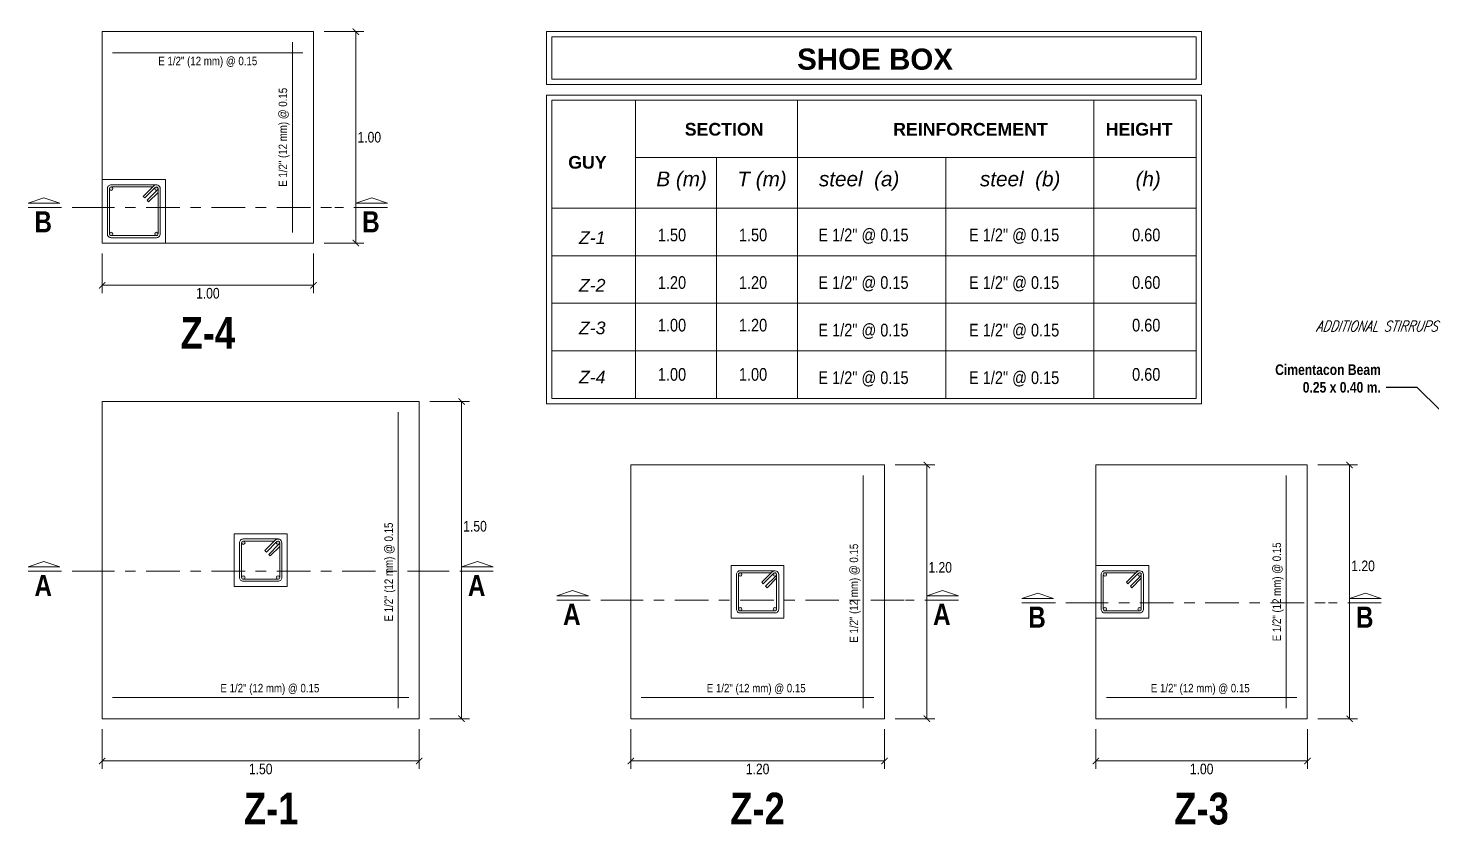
# Model space of a CAD drawing. Header units: millimetres. Extents: x 56 to 215, y 47 to 103.
# Drawn here: x 187.74 to 201.02, y 87.17 to 94.7 of the extents above; entities that cross this region are included whole.
import ezdxf
from ezdxf.enums import TextEntityAlignment as Align

# ---------------------------------------------------------------- set-up
doc = ezdxf.new("R2010")
doc.units = ezdxf.units.MM
doc.linetypes.add('CENTER2', pattern=[28.575, 19.05, -3.175, 3.175, -3.175])
doc.linetypes.add('CENTERX2', pattern=[101.6, 63.5, -12.7, 12.7, -12.7])
for name, color, linetype, lineweight in [('Dimención', 1, 'Continuous', 20), ('E_Columna', 3, 'Continuous', 25), ('E_Estribo', 1, 'CENTER2', 20), ('E_Fierros', 2, 'Continuous', 50), ('E_Tipo de Techado', 6, 'Continuous', 15), ('E_Zapata', 30, 'Continuous', 25), ('G_Complemento', 30, 'Continuous', 20), ('G_Cortes', 3, 'Continuous', 60), ('G_Texto', 122, 'Continuous', 20)]:
    doc.layers.add(name, color=color, linetype=linetype, lineweight=lineweight)
doc.layers.add('G_Acotación', color=171, linetype='Continuous')
doc.styles.add('Acotacion', font='ARIALN.TTF')
doc.styles.add('ARIAL', font='ariali.ttf', dxfattribs={"height": 0.12})
doc.styles.add('Arial Marron', font='ARIALN.TTF')
doc.styles.add('Cotas', font='ARIALNB.TTF', dxfattribs={"height": 0.1})
doc.styles.add('Notas', font='ARIALNB.TTF', dxfattribs={"height": 0.15})
doc.styles.add('Sub Titulo', font='swissb.ttf')
doc.styles.add('Textos', font='simplex.shx', dxfattribs={"width": 0.8, "oblique": 20})
doc.styles.add('Textos Simples', font='swissci.ttf', dxfattribs={"width": 1.2})
doc.styles.add('Titulo Detalles', font='swissb.ttf')
doc.dimstyles.new('150', dxfattribs={"dimtxt": 1, "dimasz": 0.06, "dimexe": 0.06, "dimexo": 0.08, "dimgap": 0.05, "dimtad": 2, "dimtih": 1, "dimtoh": 1, "dimzin": 1, "dimdsep": 46, "dimtxsty": 'Cotas', "dimblk": 'ARCHTICK', "dimcen": 0.25, "dimdle": 0.06, "dimclrd": 256, "dimclre": 256, "dimclrt": 5, "dimazin": 0, "dimtp": 0.2, "dimtm": 0.2, "dimtfac": 1, "dimtix": 1, "dimtmove": 1, "dimatfit": 0, "dimfxl": 0.06, "dimtolj": 1, "dimtzin": 1, "dimarcsym": 0})
doc.dimstyles.new('Lenin_25', dxfattribs={"dimscale": 0.5, "dimtxt": 0.2, "dimasz": 0.12, "dimexe": 0.15, "dimexo": 0.2, "dimgap": 0.05, "dimtad": 2, "dimtih": 1, "dimtoh": 1, "dimlfac": 0.5, "dimzin": 4, "dimdsep": 46, "dimtxsty": 'Acotacion', "dimblk": 'ARCHTICK', "dimcen": 0.12, "dimclrd": 256, "dimclre": 256, "dimclrt": 4, "dimazin": 1, "dimtm": 1e-09, "dimtfac": 1, "dimtmove": 2, "dimatfit": 2, "dimldrblk": 'ARCHTICK', "dimfxl": 1, "dimtolj": 1, "dimlwd": 13, "dimlwe": 18, "dimarcsym": 0})

# ---------------------------------------------------------------- blocks, each defined once
blk = doc.blocks.new('_ArchTick')
at = {"color": 0, "linetype": 'ByBlock', "const_width": 0.15}
blk.add_lwpolyline([(-0.5, -0.5), (0.5, 0.5)], dxfattribs=at)
blk = doc.blocks.new('*D457')
at = {"layer": 'Defpoints', "color": 0, "transparency": 16777216}
for p in [(188.441, 92.67), (190.441, 92.67), (190.441, 92.27)]:
    blk.add_point(p, dxfattribs=at)
at = {"layer": 'G_Acotación', "lineweight": 18, "transparency": 16777216}
for p, q in [((188.441, 92.57), (188.441, 92.195)), ((190.441, 92.57), (190.441, 92.195))]:
    blk.add_line(p, q, dxfattribs=at)
at = {"layer": 'G_Acotación', "lineweight": 13, "transparency": 16777216}
blk.add_line((188.441, 92.27), (190.441, 92.27), dxfattribs=at)
at = {"layer": 'G_Acotación', "lineweight": 13, "transparency": 16777216, "xscale": 0.06, "yscale": 0.06, "zscale": 0.06, "rotation": 180}
blk.add_blockref('_ArchTick', (188.441, 92.27), dxfattribs=at)
at = {"layer": 'G_Acotación', "lineweight": 13, "transparency": 16777216, "xscale": 0.06, "yscale": 0.06, "zscale": 0.06}
blk.add_blockref('_ArchTick', (190.441, 92.27), dxfattribs=at)
at = {"layer": 'G_Acotación', "color": 4, "lineweight": 5, "transparency": 16777216, "insert": (189.441, 92.194), "char_height": 0.1, "attachment_point": 5, "style": 'Acotacion'}
blk.add_mtext('\\A1;1.00', dxfattribs=at)
blk = doc.blocks.new('*D458')
at = {"layer": 'Defpoints', "color": 0, "transparency": 16777216}
for p in [(190.441, 94.67), (190.841, 94.67), (190.441, 92.67)]:
    blk.add_point(p, dxfattribs=at)
at = {"layer": 'G_Acotación', "lineweight": 18, "transparency": 16777216}
for p, q in [((190.541, 94.67), (190.916, 94.67)), ((190.541, 92.67), (190.916, 92.67))]:
    blk.add_line(p, q, dxfattribs=at)
at = {"layer": 'G_Acotación', "lineweight": 13, "transparency": 16777216}
blk.add_line((190.841, 92.67), (190.841, 94.67), dxfattribs=at)
at = {"layer": 'G_Acotación', "lineweight": 13, "transparency": 16777216, "xscale": 0.06, "yscale": 0.06, "zscale": 0.06}
for p, rotation in [((190.841, 94.67), 90), ((190.841, 92.67), 270)]:
    blk.add_blockref('_ArchTick', p, dxfattribs=dict(at, rotation=rotation))
at = {"layer": 'G_Acotación', "color": 4, "lineweight": 5, "transparency": 16777216, "insert": (190.968, 93.67), "char_height": 0.1, "attachment_point": 5, "style": 'Acotacion'}
blk.add_mtext('\\A1;1.00', dxfattribs=at)
blk = doc.blocks.new('*D459')
at = {"layer": 'Defpoints', "color": 0, "transparency": 16777216}
for p in [(197.841, 88.17), (199.841, 88.17), (199.841, 87.77)]:
    blk.add_point(p, dxfattribs=at)
at = {"layer": 'G_Acotación', "lineweight": 18, "transparency": 16777216}
for p, q in [((197.841, 88.07), (197.841, 87.695)), ((199.841, 88.07), (199.841, 87.695))]:
    blk.add_line(p, q, dxfattribs=at)
at = {"layer": 'G_Acotación', "lineweight": 13, "transparency": 16777216}
blk.add_line((197.841, 87.77), (199.841, 87.77), dxfattribs=at)
at = {"layer": 'G_Acotación', "lineweight": 13, "transparency": 16777216, "xscale": 0.06, "yscale": 0.06, "zscale": 0.06, "rotation": 180}
blk.add_blockref('_ArchTick', (197.841, 87.77), dxfattribs=at)
at = {"layer": 'G_Acotación', "lineweight": 13, "transparency": 16777216, "xscale": 0.06, "yscale": 0.06, "zscale": 0.06}
blk.add_blockref('_ArchTick', (199.841, 87.77), dxfattribs=at)
at = {"layer": 'G_Acotación', "color": 4, "lineweight": 5, "transparency": 16777216, "insert": (198.841, 87.694), "char_height": 0.1, "attachment_point": 5, "style": 'Acotacion'}
blk.add_mtext('\\A1;1.00', dxfattribs=at)
blk = doc.blocks.new('*D460')
at = {"layer": 'Defpoints', "color": 0, "transparency": 16777216}
for p in [(199.841, 90.57), (200.241, 90.57), (199.841, 88.17)]:
    blk.add_point(p, dxfattribs=at)
at = {"layer": 'G_Acotación', "lineweight": 18, "transparency": 16777216}
for p, q in [((199.941, 90.57), (200.316, 90.57)), ((199.941, 88.17), (200.316, 88.17))]:
    blk.add_line(p, q, dxfattribs=at)
at = {"layer": 'G_Acotación', "lineweight": 13, "transparency": 16777216}
blk.add_line((200.241, 88.17), (200.241, 90.57), dxfattribs=at)
at = {"layer": 'G_Acotación', "lineweight": 13, "transparency": 16777216, "xscale": 0.06, "yscale": 0.06, "zscale": 0.06}
for p, rotation in [((200.241, 90.57), 90), ((200.241, 88.17), 270)]:
    blk.add_blockref('_ArchTick', p, dxfattribs=dict(at, rotation=rotation))
at = {"layer": 'G_Acotación', "color": 4, "lineweight": 5, "transparency": 16777216, "insert": (200.368, 89.615), "char_height": 0.1, "attachment_point": 5, "style": 'Acotacion'}
blk.add_mtext('\\A1;1.20', dxfattribs=at)
blk = doc.blocks.new('*D461')
at = {"layer": 'Defpoints', "color": 0, "transparency": 16777216}
for p in [(193.441, 88.17), (195.841, 88.17), (195.841, 87.77)]:
    blk.add_point(p, dxfattribs=at)
at = {"layer": 'G_Acotación', "lineweight": 18, "transparency": 16777216}
for p, q in [((193.441, 88.07), (193.441, 87.695)), ((195.841, 88.07), (195.841, 87.695))]:
    blk.add_line(p, q, dxfattribs=at)
at = {"layer": 'G_Acotación', "lineweight": 13, "transparency": 16777216}
blk.add_line((193.441, 87.77), (195.841, 87.77), dxfattribs=at)
at = {"layer": 'G_Acotación', "lineweight": 13, "transparency": 16777216, "xscale": 0.06, "yscale": 0.06, "zscale": 0.06, "rotation": 180}
blk.add_blockref('_ArchTick', (193.441, 87.77), dxfattribs=at)
at = {"layer": 'G_Acotación', "lineweight": 13, "transparency": 16777216, "xscale": 0.06, "yscale": 0.06, "zscale": 0.06}
blk.add_blockref('_ArchTick', (195.841, 87.77), dxfattribs=at)
at = {"layer": 'G_Acotación', "color": 4, "lineweight": 5, "transparency": 16777216, "insert": (194.641, 87.694), "char_height": 0.1, "attachment_point": 5, "style": 'Acotacion'}
blk.add_mtext('\\A1;1.20', dxfattribs=at)
blk = doc.blocks.new('*D462')
at = {"layer": 'Defpoints', "color": 0, "transparency": 16777216}
for p in [(195.841, 90.57), (196.241, 90.57), (195.841, 88.17)]:
    blk.add_point(p, dxfattribs=at)
at = {"layer": 'G_Acotación', "lineweight": 18, "transparency": 16777216}
for p, q in [((195.941, 90.57), (196.316, 90.57)), ((195.941, 88.17), (196.316, 88.17))]:
    blk.add_line(p, q, dxfattribs=at)
at = {"layer": 'G_Acotación', "lineweight": 13, "transparency": 16777216}
blk.add_line((196.241, 88.17), (196.241, 90.57), dxfattribs=at)
at = {"layer": 'G_Acotación', "lineweight": 13, "transparency": 16777216, "xscale": 0.06, "yscale": 0.06, "zscale": 0.06}
for p, rotation in [((196.241, 90.57), 90), ((196.241, 88.17), 270)]:
    blk.add_blockref('_ArchTick', p, dxfattribs=dict(at, rotation=rotation))
at = {"layer": 'G_Acotación', "color": 4, "lineweight": 5, "transparency": 16777216, "insert": (196.368, 89.601), "char_height": 0.1, "attachment_point": 5, "style": 'Acotacion'}
blk.add_mtext('\\A1;1.20', dxfattribs=at)
blk = doc.blocks.new('*D465')
at = {"layer": 'Defpoints', "color": 0, "transparency": 16777216}
for p in [(188.441, 88.17), (191.441, 88.17), (191.441, 87.77)]:
    blk.add_point(p, dxfattribs=at)
at = {"layer": 'G_Acotación', "lineweight": 18, "transparency": 16777216}
for p, q in [((188.441, 88.07), (188.441, 87.695)), ((191.441, 88.07), (191.441, 87.695))]:
    blk.add_line(p, q, dxfattribs=at)
at = {"layer": 'G_Acotación', "lineweight": 13, "transparency": 16777216}
blk.add_line((188.441, 87.77), (191.441, 87.77), dxfattribs=at)
at = {"layer": 'G_Acotación', "lineweight": 13, "transparency": 16777216, "xscale": 0.06, "yscale": 0.06, "zscale": 0.06, "rotation": 180}
blk.add_blockref('_ArchTick', (188.441, 87.77), dxfattribs=at)
at = {"layer": 'G_Acotación', "lineweight": 13, "transparency": 16777216, "xscale": 0.06, "yscale": 0.06, "zscale": 0.06}
blk.add_blockref('_ArchTick', (191.441, 87.77), dxfattribs=at)
at = {"layer": 'G_Acotación', "color": 4, "lineweight": 5, "transparency": 16777216, "insert": (189.941, 87.694), "char_height": 0.1, "attachment_point": 5, "style": 'Acotacion'}
blk.add_mtext('\\A1;1.50', dxfattribs=at)
blk = doc.blocks.new('*D466')
at = {"layer": 'Defpoints', "color": 0, "transparency": 16777216}
for p in [(191.441, 91.17), (191.841, 91.17), (191.441, 88.17)]:
    blk.add_point(p, dxfattribs=at)
at = {"layer": 'G_Acotación', "lineweight": 18, "transparency": 16777216}
for p, q in [((191.541, 91.17), (191.916, 91.17)), ((191.541, 88.17), (191.916, 88.17))]:
    blk.add_line(p, q, dxfattribs=at)
at = {"layer": 'G_Acotación', "lineweight": 13, "transparency": 16777216}
blk.add_line((191.841, 88.17), (191.841, 91.17), dxfattribs=at)
at = {"layer": 'G_Acotación', "lineweight": 13, "transparency": 16777216, "xscale": 0.06, "yscale": 0.06, "zscale": 0.06}
for p, rotation in [((191.841, 91.17), 90), ((191.841, 88.17), 270)]:
    blk.add_blockref('_ArchTick', p, dxfattribs=dict(at, rotation=rotation))
at = {"layer": 'G_Acotación', "color": 4, "lineweight": 5, "transparency": 16777216, "insert": (191.968, 89.99), "char_height": 0.1, "attachment_point": 5, "style": 'Acotacion'}
blk.add_mtext('\\A1;1.50', dxfattribs=at)

msp = doc.modelspace()

# ---------------------------------------------------------------- hatches: boundary and pattern name
at = {"layer": 'E_Fierros', "lineweight": 5}
h = msp.add_hatch(color=256, dxfattribs=at)
edge = h.paths.add_edge_path()
edge.add_arc((188.5265, 93.184), 0.016, 0, 360)
edge = h.paths.add_edge_path()
edge.add_arc((188.9545, 93.184), 0.016, 0, 360)
edge = h.paths.add_edge_path()
edge.add_arc((188.9545, 92.756), 0.016, 0, 360)
edge = h.paths.add_edge_path()
edge.add_arc((188.5265, 92.756), 0.016, 0, 360)
h = msp.add_hatch(color=256, dxfattribs=at)
edge = h.paths.add_edge_path()
edge.add_arc((189.7765, 89.834), 0.016, 0, 360)
edge = h.paths.add_edge_path()
edge.add_arc((190.1045, 89.834), 0.016, 0, 360)
edge = h.paths.add_edge_path()
edge.add_arc((190.1045, 89.506), 0.016, 0, 360)
edge = h.paths.add_edge_path()
edge.add_arc((189.7765, 89.506), 0.016, 0, 360)
h = msp.add_hatch(color=256, dxfattribs=at)
edge = h.paths.add_edge_path()
edge.add_arc((194.4765, 89.534), 0.016, 0, 360)
edge = h.paths.add_edge_path()
edge.add_arc((194.8045, 89.534), 0.016, 0, 360)
edge = h.paths.add_edge_path()
edge.add_arc((194.8045, 89.206), 0.016, 0, 360)
edge = h.paths.add_edge_path()
edge.add_arc((194.4765, 89.206), 0.016, 0, 360)
h = msp.add_hatch(color=256, dxfattribs=at)
edge = h.paths.add_edge_path()
edge.add_arc((197.9265, 89.534), 0.016, 0, 360)
edge = h.paths.add_edge_path()
edge.add_arc((198.2545, 89.534), 0.016, 0, 360)
edge = h.paths.add_edge_path()
edge.add_arc((198.2545, 89.206), 0.016, 0, 360)
edge = h.paths.add_edge_path()
edge.add_arc((197.9265, 89.206), 0.016, 0, 360)

# ---------------------------------------------------------------- linework, layer by layer
at = {"layer": 'E_Columna', "lineweight": 5}
for points in [[(188.4405, 92.67), (189.0405, 92.67), (189.0405, 93.27), (188.4405, 93.27)], [(188.4405, 92.67), (189.0405, 92.67), (189.0405, 93.27), (188.4405, 93.27)], [(188.4405, 92.67), (189.0405, 92.67), (189.0405, 93.27), (188.4405, 93.27)], [(189.6905, 89.42), (190.1905, 89.42), (190.1905, 89.92), (189.6905, 89.92)], [(189.6905, 89.42), (190.1905, 89.42), (190.1905, 89.92), (189.6905, 89.92)], [(194.3905, 89.12), (194.8905, 89.12), (194.8905, 89.62), (194.3905, 89.62)], [(194.3905, 89.12), (194.8905, 89.12), (194.8905, 89.62), (194.3905, 89.62)], [(197.8405, 89.12), (198.3405, 89.12), (198.3405, 89.62), (197.8405, 89.62)], [(197.8405, 89.12), (198.3405, 89.12), (198.3405, 89.62), (197.8405, 89.62)]]:
    msp.add_lwpolyline(points, close=True, dxfattribs=at)
at = {"layer": 'E_Estribo', "linetype": 'Continuous', "lineweight": 5}
for p, q in [((188.8442, 93.0963), (188.8301, 93.1104)), ((188.8668, 93.0737), (188.9658, 93.1727)), ((188.881, 93.0595), (188.9705, 93.1491)), ((188.8668, 93.0737), (188.881, 93.0595)), ((190.0168, 89.7237), (190.1158, 89.8227)), ((190.031, 89.7095), (190.1205, 89.7991)), ((189.9942, 89.7463), (189.9801, 89.7604)), ((190.0168, 89.7237), (190.031, 89.7095)), ((194.7168, 89.4237), (194.8158, 89.5227)), ((194.731, 89.4095), (194.8205, 89.4991)), ((198.1668, 89.4237), (198.2658, 89.5227)), ((198.181, 89.4095), (198.2705, 89.4991)), ((194.6942, 89.4463), (194.6801, 89.4604)), ((194.7168, 89.4237), (194.731, 89.4095)), ((198.1442, 89.4463), (198.1301, 89.4604)), ((198.1668, 89.4237), (198.181, 89.4095))]:
    msp.add_line(p, q, dxfattribs=at)
for points in [[(188.9905, 93.184, 0.6681786), (188.9291, 93.2094), (188.8301, 93.1104), (188.8442, 93.0963), (188.9432, 93.1953, -0.6681786), (188.9705, 93.184), (188.9705, 92.756, -0.4142136), (188.9545, 92.74), (188.5265, 92.74, -0.4142136), (188.5105, 92.756), (188.5105, 93.184, -0.4142136), (188.5265, 93.2), (188.9196, 93.2), (188.9291, 93.2094, -0.1989124), (188.9545, 93.22), (188.5265, 93.22, 0.4142136), (188.4905, 93.184), (188.4905, 92.756, 0.4142136), (188.5265, 92.72), (188.9545, 92.72, 0.4142136), (188.9905, 92.756)], [(188.9705, 93.1491), (188.9705, 93.184, -0.1989124), (188.9658, 93.1727), (188.8668, 93.0737), (188.881, 93.0595)], [(190.1405, 89.834, 0.6681786), (190.0791, 89.8594), (189.9801, 89.7604), (189.9942, 89.7463), (190.0932, 89.8453, -0.6681786), (190.1205, 89.834), (190.1205, 89.506, -0.4142136), (190.1045, 89.49), (189.7765, 89.49, -0.4142136), (189.7605, 89.506), (189.7605, 89.834, -0.4142136), (189.7765, 89.85), (190.0696, 89.85), (190.0791, 89.8594, -0.1989124), (190.1045, 89.87), (189.7765, 89.87, 0.4142136), (189.7405, 89.834), (189.7405, 89.506, 0.4142136), (189.7765, 89.47), (190.1045, 89.47, 0.4142136), (190.1405, 89.506)], [(190.1205, 89.7991), (190.1205, 89.834, -0.1989124), (190.1158, 89.8227), (190.0168, 89.7237), (190.031, 89.7095)], [(194.8405, 89.534, 0.6681786), (194.7791, 89.5594), (194.6801, 89.4604), (194.6942, 89.4463), (194.7932, 89.5453, -0.6681786), (194.8205, 89.534), (194.8205, 89.206, -0.4142136), (194.8045, 89.19), (194.4765, 89.19, -0.4142136), (194.4605, 89.206), (194.4605, 89.534, -0.4142136), (194.4765, 89.55), (194.7696, 89.55), (194.7791, 89.5594, -0.1989124), (194.8045, 89.57), (194.4765, 89.57, 0.4142136), (194.4405, 89.534), (194.4405, 89.206, 0.4142136), (194.4765, 89.17), (194.8045, 89.17, 0.4142136), (194.8405, 89.206)], [(194.8205, 89.4991), (194.8205, 89.534, -0.1989124), (194.8158, 89.5227), (194.7168, 89.4237), (194.731, 89.4095)], [(198.2905, 89.534, 0.6681786), (198.2291, 89.5594), (198.1301, 89.4604), (198.1442, 89.4463), (198.2432, 89.5453, -0.6681786), (198.2705, 89.534), (198.2705, 89.206, -0.4142136), (198.2545, 89.19), (197.9265, 89.19, -0.4142136), (197.9105, 89.206), (197.9105, 89.534, -0.4142136), (197.9265, 89.55), (198.2196, 89.55), (198.2291, 89.5594, -0.1989124), (198.2545, 89.57), (197.9265, 89.57, 0.4142136), (197.8905, 89.534), (197.8905, 89.206, 0.4142136), (197.9265, 89.17), (198.2545, 89.17, 0.4142136), (198.2905, 89.206)], [(198.2705, 89.4991), (198.2705, 89.534, -0.1989124), (198.2658, 89.5227), (198.1668, 89.4237), (198.181, 89.4095)]]:
    msp.add_lwpolyline(points, format="xyb", close=True, dxfattribs=at)
at = {"layer": 'E_Fierros', "lineweight": 5}
for centre in [(188.5265, 93.184), (188.9545, 93.184), (188.5265, 92.756), (188.9545, 92.756), (189.7765, 89.834), (190.1045, 89.834), (189.7765, 89.506), (190.1045, 89.506), (194.4765, 89.534), (194.8045, 89.534), (197.9265, 89.534), (198.2545, 89.534), (194.4765, 89.206), (194.8045, 89.206), (197.9265, 89.206), (198.2545, 89.206)]:
    msp.add_circle(centre, 0.016, dxfattribs=at)
at = {"layer": 'E_Tipo de Techado', "lineweight": 5}
for p, q in [((190.2405, 92.77), (190.2405, 94.57)), ((188.5405, 94.47), (190.3405, 94.47)), ((191.2405, 88.27), (191.2405, 91.07)), ((195.6405, 88.27), (195.6405, 90.47)), ((199.6405, 88.27), (199.6405, 90.47)), ((188.5405, 88.37), (191.3405, 88.37)), ((193.5405, 88.37), (195.7405, 88.37)), ((197.9405, 88.37), (199.7405, 88.37))]:
    msp.add_line(p, q, dxfattribs=at)
at = {"layer": 'E_Zapata', "lineweight": 5}
for points in [[(188.4405, 92.67), (190.4405, 92.67), (190.4405, 94.67), (188.4405, 94.67)], [(188.4405, 88.17), (191.4405, 88.17), (191.4405, 91.17), (188.4405, 91.17)], [(193.4405, 88.17), (195.8405, 88.17), (195.8405, 90.57), (193.4405, 90.57)], [(197.8405, 88.17), (199.8405, 88.17), (199.8405, 90.57), (197.8405, 90.57)]]:
    msp.add_lwpolyline(points, close=True, dxfattribs=at)
at = {"layer": 'G_Complemento', "lineweight": 5}
for p, q in [((198.7905, 92.55), (192.6937, 92.55)), ((198.7905, 92.1), (192.6937, 92.1)), ((198.7905, 91.65), (192.6937, 91.65))]:
    msp.add_line(p, q, dxfattribs=at)
at = {"layer": 'G_Complemento', "color": 0, "lineweight": 5}
for points in [[(192.6437, 94.17), (198.8405, 94.17), (198.8405, 94.67), (192.6437, 94.67)], [(192.6437, 91.15), (198.8405, 91.15), (198.8405, 94.07), (192.6437, 94.07)]]:
    msp.add_lwpolyline(points, close=True, dxfattribs=at)
at = {"layer": 'G_Complemento', "lineweight": 5, "ltscale": 1.1}
msp.add_lwpolyline([(192.6937, 94.22), (198.7905, 94.22), (198.7905, 94.62), (192.6937, 94.62)], close=True, dxfattribs=at)
at = {"layer": 'G_Complemento', "lineweight": 5}
msp.add_lwpolyline([(192.6937, 91.2), (198.7905, 91.2), (198.7905, 94.02), (192.6937, 94.02)], close=True, dxfattribs=at)
for points in [[(193.4867, 94.02), (193.4867, 93)], [(195.0198, 94.02), (195.0198, 93)], [(197.8204, 94.02), (197.8204, 93)], [(193.4867, 93.48), (198.7905, 93.48)], [(194.2533, 93.48), (194.2533, 91.2)], [(196.4201, 93.48), (196.4201, 93)], [(192.6937, 93), (198.7905, 93)], [(193.4867, 93), (193.4867, 91.2)], [(195.0198, 93), (195.0198, 91.2)], [(196.4201, 93), (196.4201, 91.2)], [(197.8204, 93), (197.8204, 91.2)]]:
    msp.add_lwpolyline(points, dxfattribs=at)
at = {"layer": 'G_Cortes', "linetype": 'CENTERX2', "lineweight": 5, "ltscale": 0.005}
for p, q in [((188.2405, 93.0055), (190.6405, 93.0055)), ((188.2405, 89.5655), (191.6405, 89.5655)), ((193.2405, 89.2918), (196.0405, 89.2918)), ((197.6405, 89.2655), (200.0405, 89.2655))]:
    msp.add_line(p, q, dxfattribs=at)
at = {"layer": 'G_Cortes', "lineweight": 5}
for points in [[(188.0405, 93.0473), (187.7405, 93.0473), (187.8905, 93.0973), (188.0405, 93.0473)], [(191.1405, 93.0473), (190.8405, 93.0473), (190.9905, 93.0973), (191.1405, 93.0473)], [(188.0405, 89.6072), (187.7405, 89.6072), (187.8905, 89.6572), (188.0405, 89.6072)], [(192.1405, 89.6072), (191.8405, 89.6072), (191.9905, 89.6572), (192.1405, 89.6072)], [(193.0405, 89.3336), (192.7405, 89.3336), (192.8905, 89.3836), (193.0405, 89.3336)], [(196.5405, 89.3336), (196.2405, 89.3336), (196.3905, 89.3836), (196.5405, 89.3336)], [(197.4405, 89.3072), (197.1405, 89.3072), (197.2905, 89.3572), (197.4405, 89.3072)], [(200.5405, 89.3072), (200.2405, 89.3072), (200.3905, 89.3572), (200.5405, 89.3072)]]:
    msp.add_lwpolyline(points, dxfattribs=at)
at = {"layer": 'G_Cortes', "linetype": 'CENTERX2', "lineweight": 5, "ltscale": 0.005}
for points in [[(187.7405, 93.0055), (188.2405, 93.0055)], [(191.1405, 93.0055), (190.6405, 93.0055)], [(187.7405, 89.5655), (188.2405, 89.5655)], [(192.1405, 89.5655), (191.6405, 89.5655)], [(192.7405, 89.2918), (193.2405, 89.2918)], [(196.5405, 89.2918), (196.0405, 89.2918)], [(197.1405, 89.2655), (197.6405, 89.2655)], [(200.5405, 89.2655), (200.0405, 89.2655)]]:
    msp.add_lwpolyline(points, dxfattribs=at)

# ---------------------------------------------------------------- texts
at = {"layer": 'Dimención', "color": 253, "lineweight": 5, "insert": (200.536, 91.2536), "char_height": 0.1, "width": 1.327526, "attachment_point": 9, "style": 'Cotas'}
msp.add_mtext('Cimentacon Beam \\P0.25 x 0.40 m.', dxfattribs=at)
at = {"layer": 'E_Columna', "lineweight": 5, "style": 'Notas'}
for s, p in [('Z-4', (189.4405, 91.67)), ('Z-1', (190.0405, 87.17)), ('Z-2', (194.6405, 87.17)), ('Z-3', (198.8405, 87.17))]:
    msp.add_text(s, height=0.3, rotation=0.03015, dxfattribs=at).set_placement(p, align=Align.CENTER)
at = {"layer": 'G_Cortes', "lineweight": 5, "char_height": 0.2, "width": 0.18, "attachment_point": 5, "style": 'Notas'}
for s, insert in [('B', (187.8836, 92.8706)), ('B', (190.9836, 92.8706)), ('A', (187.8836, 89.4306)), ('A', (191.9836, 89.4306)), ('A', (192.8836, 89.157)), ('A', (196.3836, 89.157)), ('B', (197.2836, 89.1306)), ('B', (200.3836, 89.1306))]:
    msp.add_mtext(s, dxfattribs=dict(at, insert=insert))
at = {"layer": 'G_Texto', "lineweight": 5}
for s, height, style, p in [('E 1/2" (12 mm) @ 0.15', 0.08, 'Arial Marron', (189.4405, 94.3521)), ('SHOE BOX', 0.2, 'Titulo Detalles', (195.752, 94.3094))]:
    msp.add_text(s, height=height, dxfattribs=dict(at, style=style)).set_placement(p, align=Align.CENTER)
at = {"layer": 'G_Texto', "lineweight": 5, "style": 'Arial Marron'}
msp.add_text('E 1/2" (12 mm) @ 0.15', height=0.08, rotation=90, dxfattribs=at).set_placement((190.1905, 93.67), align=Align.CENTER)
at = {"layer": 'G_Texto', "lineweight": 5}
for s, height, style, p in [('SECTION', 0.12, 'Sub Titulo', (193.9519, 93.686)), ('REINFORCEMENT', 0.12, 'Sub Titulo', (195.9231, 93.686)), ('HEIGHT', 0.12, 'Sub Titulo', (197.9335, 93.686)), ('GUY', 0.12, 'Sub Titulo', (192.8497, 93.3732)), ('B (m)', 0.14, 'ARIAL', (193.683, 93.206)), ('T (m)', 0.14, 'ARIAL', (194.4495, 93.206)), ('steel  (a)', 0.14, 'ARIAL', (195.2213, 93.206)), ('steel  (b)', 0.14, 'ARIAL', (196.7443, 93.206)), ('(h)', 0.14, 'ARIAL', (198.2157, 93.206)), ('Z-1', 0.12, 'ARIAL', (192.9509, 92.66)), ('1.50', 0.12, 'Textos Simples', (193.6973, 92.686)), ('1.50', 0.12, 'Textos Simples', (194.4639, 92.686)), ('E 1/2" @ 0.15', 0.12, 'Textos Simples', (195.2158, 92.686)), ('E 1/2" @ 0.15', 0.12, 'Textos Simples', (196.641, 92.686)), ('0.60', 0.12, 'Textos Simples', (198.1832, 92.686)), ('Z-2 ', 0.12, 'ARIAL', (192.9509, 92.21)), ('1.20', 0.12, 'Textos Simples', (193.6973, 92.236)), ('1.20', 0.12, 'Textos Simples', (194.4639, 92.236)), ('E 1/2" @ 0.15', 0.12, 'Textos Simples', (195.2158, 92.236)), ('E 1/2" @ 0.15', 0.12, 'Textos Simples', (196.641, 92.236)), ('0.60', 0.12, 'Textos Simples', (198.1832, 92.236)), ('Z-3', 0.12, 'ARIAL', (192.9509, 91.8069)), ('1.00', 0.12, 'Textos Simples', (193.6973, 91.8329)), ('1.20', 0.12, 'Textos Simples', (194.4639, 91.8329)), ('E 1/2" @ 0.15', 0.12, 'Textos Simples', (195.2158, 91.786)), ('E 1/2" @ 0.15', 0.12, 'Textos Simples', (196.641, 91.786)), ('0.60', 0.12, 'Textos Simples', (198.1832, 91.8329)), ('Z-4', 0.12, 'ARIAL', (192.9509, 91.3411)), ('1.00', 0.12, 'Textos Simples', (193.6973, 91.3671)), ('1.00', 0.12, 'Textos Simples', (194.4639, 91.3671)), ('E 1/2" @ 0.15', 0.12, 'Textos Simples', (195.2158, 91.336)), ('E 1/2" @ 0.15', 0.12, 'Textos Simples', (196.641, 91.336)), ('0.60', 0.12, 'Textos Simples', (198.1832, 91.3671))]:
    msp.add_text(s, height=height, dxfattribs=dict(at, style=style)).set_placement(p)
at = {"layer": 'G_Texto', "lineweight": 5, "style": 'Arial Marron'}
for s, p in [('E 1/2" (12 mm) @ 0.15 ', (191.2155, 89.57)), ('E 1/2" (12 mm) @ 0.15 ', (195.6155, 89.37)), ('E 1/2" (12 mm) @ 0.15', (199.6155, 89.37))]:
    msp.add_text(s, height=0.08, rotation=90, dxfattribs=at).set_placement(p, align=Align.BOTTOM_CENTER)
for p in [(190.0405, 88.395), (194.6405, 88.395), (198.8405, 88.395)]:
    msp.add_text('E 1/2" (12 mm) @ 0.15 ', height=0.08, dxfattribs=at).set_placement(p, align=Align.BOTTOM_CENTER)
at = {"layer": 'G_Texto', "lineweight": 5, "insert": (201.0726, 91.8836), "char_height": 0.1, "width": 1.52, "attachment_point": 6, "style": 'Textos'}
msp.add_mtext('ADDITIONAL STIRRUPS', dxfattribs=at)

# ---------------------------------------------------------------- dimensions: what is measured, and where the dimension line sits
at = {"layer": 'G_Acotación', "lineweight": 5}
dim = msp.add_linear_dim(base=(190.8405, 94.67), p1=(190.4405, 92.67), p2=(190.4405, 94.67), angle=90, dimstyle='Lenin_25', dxfattribs=at)
dim.commit()
dim.dimension.update_dxf_attribs({"geometry": '*D458', "text_midpoint": (190.968, 93.67)})
for base, p1, p2, picture, middle in [((190.4405, 92.27), (188.4405, 92.67), (190.4405, 92.67), '*D457', (189.4405, 92.1939)), ((191.4405, 87.77), (188.4405, 88.17), (191.4405, 88.17), '*D465', (189.9405, 87.6939)), ((195.8405, 87.77), (193.4405, 88.17), (195.8405, 88.17), '*D461', (194.6405, 87.6939)), ((199.8405, 87.77), (197.8405, 88.17), (199.8405, 88.17), '*D459', (198.8405, 87.6939))]:
    dim = msp.add_linear_dim(base=base, p1=p1, p2=p2, dimstyle='Lenin_25', dxfattribs=at)
    dim.commit()
    dim.dimension.update_dxf_attribs({"geometry": picture, "text_midpoint": middle})
for base, p1, p2, picture, middle in [((191.8405, 91.17), (191.4405, 88.17), (191.4405, 91.17), '*D466', (191.968, 89.9905)), ((196.2405, 90.57), (195.8405, 88.17), (195.8405, 90.57), '*D462', (196.368, 89.6008)), ((200.2405, 90.57), (199.8405, 88.17), (199.8405, 90.57), '*D460', (200.368, 89.6148))]:
    dim = msp.add_linear_dim(base=base, p1=p1, p2=p2, angle=90, dimstyle='Lenin_25', dxfattribs=at)
    dim.commit()
    dim.dimension.update_dxf_attribs({"geometry": picture, "text_midpoint": middle, "dimtype": 160})

# ---------------------------------------------------------------- leaders
at = {"layer": 'Dimención', "lineweight": 5, "annotation_type": 0, "has_hookline": 1, "hookline_direction": 1, "text_width": 0.9865}
msp.add_leader([(201.7632, 90.4318), (200.8788, 91.3036), (200.586, 91.3036)], dimstyle='150', override={"dimasz": 0.12, "dimgap": 0.05, "dimtad": 0, "dimldrblk": 'ClosedBlank'}, dxfattribs=at)

doc.saveas('drawing.dxf')
